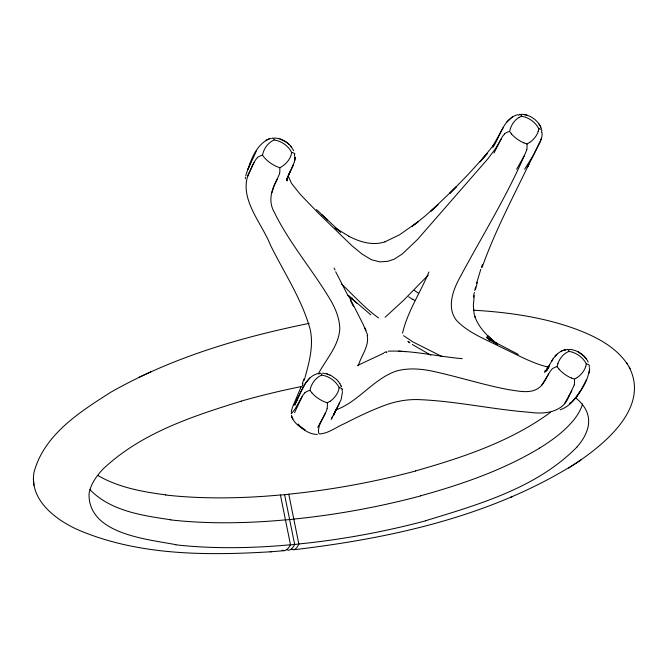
<?xml version="1.0" encoding="UTF-8"?>
<svg xmlns="http://www.w3.org/2000/svg" width="668" height="668" viewBox="0 0 668 668"><rect width="100%" height="100%" fill="white"/><g stroke="black" fill="none" stroke-linecap="round" stroke-linejoin="round"><path stroke-width="1" d="M295.064 157.364L295.064 156.897M287.106 180.034L287.257 178.055L287.04 180.936L287.115 179.124M295.056 157.79L295.064 157.322M271.484 551.71L270.223 551.81C205.811 555.642 138.184 555.601 77.855 529.749C55.661 519.762 29.325 500.015 33.976 472.443C43.963 434.584 80.143 411.672 111.255 391.974C172.336 357.296 240.622 337.29 309.109 323.379M295.031 158.216L295.047 157.748M294.989 158.642L295.022 158.174M245.315 178.757L245.465 177.262M589.635 367.876C588.408 380.626 580.601 392.734 571.841 401.769M291.724 152.479L290.029 149.69A24.633 24.482 -4.7 0 0 277.629 140.723L274.298 139.921L271.801 141.215A24.633 21.226 71.7 0 0 263.309 152.087L262.491 155.193L264.369 157.64A24.633 16.683 31.9 0 0 276.777 166.591L279.917 167.751L282.597 166.115A24.633 19.948 -10.1 0 0 291.073 155.21L291.724 152.479A9.068 3.256 -11.4 0 1 294.697 154.016M294.989 158.6L294.471 161.731M287.182 178.957L287.065 179.851L288.05 176.243M474.28 295.657L473.353 305.167L474.063 313.384L475.065 317.158L474.923 316.682C478.179 326.234 485.352 333.733 492.575 340.488L487.423 335.561L497.384 344.245M589.109 372.994L589.66 369.596M294.638 160.871L294.88 159.485L294.805 159.903M287.39 178.022L287.065 179.851L287.215 178.907M291.265 411.755L292.409 407.405L301.243 386.547M245.699 175.876C250.3 161.948 255.543 143.587 270.791 138.343M473.387 297.176L474.322 292.484M288.142 177.638L288.902 173.897L288.543 175.609M335.035 411.096L333.699 415.037L341.198 399.372L342.5 391.607M271.934 192.71L274.022 186.172L279.675 173.521M291.373 412.791L291.357 413.726L295.081 408.983L303.021 394.997L304.95 392.717M327.153 408.657L325.909 412.148L317.743 427.37M526.801 149.791C508.106 194.588 482.037 235.913 459.258 278.698C452.695 290.864 446.825 307.706 456.252 320.072C468.109 332.923 485.193 339.01 500.374 346.934C515.863 353.965 530.801 362.816 547.409 366.941M574.288 384.918L569.027 396.041M482.129 267.258C494.813 231.696 512.49 198.246 528.872 164.311L527.294 167.509L540.404 141.549L541.999 136.172L542.149 132.74M294.471 161.723L288.935 174.49M474.697 290.605L475.608 286.989M475.558 289.286L477.319 282.372M332.522 416.239L331.846 418.101M305.167 376.902C309.501 361.321 313.885 344.638 309.952 328.497C301.569 298.813 284.067 272.686 270.515 245.248C261.939 223.162 238.242 198.346 248.746 173.279C251.711 168.136 253.356 161.965 257.464 157.59M476.509 283.382L480.843 269.212M304.082 380.384L304.9 377.771M342.049 390.78L342.2 389.143M589.176 367.049L589.335 365.413A9.068 3.198 -11.1 0 0 586.195 363.926M538.199 131.479L538.867 128.707L537.155 125.951A24.633 24.474 -2.9 0 0 524.756 117L521.483 116.199L518.936 117.484M585.677 366.615L586.345 363.835L584.642 361.087A24.633 24.474 -2.9 0 0 572.234 352.128L568.961 351.335L566.414 352.612A24.633 21.226 71.7 0 0 557.922 363.484M302.128 386.288L302.98 383.791M510.469 128.365L509.617 131.462L511.504 133.909M557.955 363.501L557.095 366.649L558.982 369.037M481.436 267.384L482.438 264.536M247.711 176.369L252.036 166.599M302.295 383.741L304.007 378.981M294.555 412.682L302.145 396.608M295.239 404.324L301.109 391.415M294.897 405.217L295.456 403.773M541.397 138.835L533.056 155.719L524.639 169.229M256.245 151.202L248.037 169.238L249.381 165.831M249.715 164.979L250.725 162.407M294.371 156.128L294.722 154.007M541.497 132.398L541.848 130.277A9.068 3.256 -11.4 0 0 538.809 128.732M334.409 413.333L334.877 412.231L334.075 413.884L336.881 408.198M358.324 365.722C360.971 355.927 369.546 346.024 367.191 335.428M288.025 176.302L290.121 171.584M292.642 166.683L293.369 165.071M331.153 419.504L339.478 403.138M428.889 272.001C420.573 292.392 407.413 311.647 402.545 333.207M289.386 173.221L292.283 167.443M282.146 550.24C285.921 552.085 288.918 547.668 290.496 544.846L280.443 495.055L288.785 494.253L298.838 544.044C297.703 546.775 294.68 551.651 291.256 549.012M494.028 152.972L502.369 136.648L504.599 133.851M251.995 166.658L254.049 162.641M277.253 179.291C271.459 189.136 267.977 201.293 274.147 211.956C289.002 242.451 311.321 268.436 328.865 297.318C334.693 306.654 339.377 317.158 339.812 328.314C339.068 345.69 326.093 359.192 318.302 373.888M297.302 398.838C302.437 389.502 306.412 376.184 318.269 373.479M301.527 390.613L305.334 383.49L309.927 377.871M325.341 413.25C322.711 419.613 317.242 426.301 318.745 433.382L319.638 433.95C328.656 433.423 336.271 427.027 344.429 423.629C356.545 417.442 368.803 411.48 381.503 406.57C393.068 401.902 405.493 399.255 418.001 399.581C455.493 400.959 492.291 409.451 529.657 412.29C544.445 414.502 563.366 412.39 568.944 396.149M517.917 114.612C503.296 118.503 500.415 136.063 493.059 147.127M335.495 409.392L336.163 409.818C358.349 401.727 373.036 379.474 395.531 371.308C409.375 367.166 424.188 369.07 437.974 372.418C461.563 377.846 484.717 385.144 508.523 389.644C518.827 391.047 531.711 394.521 540.345 386.68C545.664 381.754 547.359 374.255 552.077 368.986A9.068 3.256 -11.4 0 1 557.062 366.607M298.554 396.383L293.903 404.875L295.573 402.153M503.38 127.471L492.341 146.885M524.38 155.56L516.656 169.213M571.866 390.696L564.493 403.672M501.184 138.911L495.38 148.897L487.874 158.809L417.517 239.478L402.353 253.932L394.287 259.134L387.69 261.347L379.8 261.889L371.358 259.702L362.165 254.141L351.952 245.774L319.037 213.81L300.241 194.355L291.482 183.291L288.133 175.717M586.604 379.407C580.534 391.323 573.728 404.992 560.227 409.776M548.662 374.047L541.656 385.227M557.421 353.865L553.421 358.248L546.265 370.331L547.994 368.235L545.505 371.032L548.136 368.46L547.075 369.279L547.802 368.719M295.732 401.744L297.085 399.264L295.373 402.395L296.659 400.675M295.031 402.996L296.751 399.915M549.689 364.837L547.459 368.686M294.73 403.539L296.442 400.508M294.454 404.006L296.166 401.042M551.551 361.296L552.92 359M551.576 361.254L552.035 360.478M548.904 366.273L545.756 371.132L546.808 369.629M576.016 397.761L580.317 390.997M518.619 115.355L519.646 114.345M493.477 145.273L479.991 161.84L487.281 153.498L467.792 174.841L449.522 193.561L456.678 186.405L430.91 211.121L437.966 204.675L424.764 216.315L411.956 226.502L418.41 221.542L399.573 234.76L385.01 241.783L385.453 241.641C373.203 246.058 360.019 242.075 348.955 236.338L349.539 236.622L335.269 227.963M295.423 402.386L297.227 399.89M271.751 138.719L272.511 138.076A9.068 2.346 84.5 0 1 274.306 139.829M319.229 373.846L319.997 373.212A9.068 2.346 84.5 0 1 321.792 374.965M547.459 368.928L544.595 372.243L546.825 370.239L545.956 370.682M576.927 447.076C536.788 487.924 478.856 504.474 425.633 520.706M506.478 122.386L512.44 116.908M428.221 275.174L403.113 300.767L385.11 317.283M555.743 355.51L556.778 354.457L555.108 356.161L556.469 354.775M566.623 349.815L567.124 349.473M557.722 353.597L560.26 351.794M550.432 412.398C510.544 441.64 462.657 457.488 415.571 470.907M569.553 403.464L571.082 402.336M293.953 549.739C391.74 538.149 491.79 516.222 576.108 463.166C605.367 443.527 649.764 407.188 629.206 367.2M529.732 142.376L527.002 144.012L523.912 142.852M330.075 401.243L327.353 402.879L324.264 401.719A24.633 16.75 31.8 0 1 311.789 392.801M577.21 377.512L574.53 379.157L571.39 377.988M568.61 468.076L581.36 459.684M539.677 448.069C502.87 470.255 461.847 484.375 420.606 495.806M560.602 351.593L561.02 351.368M357.447 365.521L383.582 353.255M560.986 351.385L561.412 351.168M561.379 351.184L561.813 350.976M151.335 371.6L138.936 377.362M265.981 140.23L269.12 138.802M561.78 351.001L563.441 350.333M510.41 497.426L512.657 496.458M384.117 352.57L386.304 351.735M547.05 370.147L545.739 370.623L546.641 370.314M563.408 350.349L565.328 349.815L563.825 350.216M241.165 401.184C192.275 416.289 141.057 433.115 103.131 468.961A183.282 65.865 -11.4 0 0 89.044 493.928C88.218 534.35 147.628 539.143 175.884 544.687M386.321 352.37L386.956 352.22M565.136 349.865L564.702 349.965L565.353 349.815M545.589 370.531L546.524 370.339M388.133 351.176C412.882 350.241 437.607 356.62 462.248 358.649M545.071 370.54L546.666 370.314M293.811 519.145L285.47 519.946M298.838 544.044L290.496 544.846M270.223 551.81L284.727 550.624M545.222 370.523L546.165 370.456M317.308 434.476C309.718 434.3 302.754 429.833 298.095 424.038M322.477 373.145L326.427 373.754M473.353 310.177C507.905 312.223 542.725 317.041 575.382 328.915C596.582 336.781 618.919 348.07 630.124 368.744M521.416 114.278C530.1 114.52 538.4 120.465 541.406 128.623M274.281 138.009C282.439 138.192 290.104 143.445 293.636 150.734M568.894 349.406C577.035 349.614 584.75 354.817 588.249 362.131M401.852 351.376L398.646 351.067M404.942 351.694L405.434 351.752M165.831 494.888C142.518 491.823 118.553 487.531 97.971 475.541M170.858 519.788C143.211 515.646 112.341 511.429 91.391 491.114A191.916 68.963 -11.4 0 1 89.988 489.427M523.562 114.445L527.01 115.188M545.764 366.406L549.121 367.158M326.435 373.754L331.562 375.834L336.455 379.416M526.952 143.996L527.002 144.012A9.068 2.346 84.5 0 1 526.768 149.69M327.303 402.862L327.353 402.879A9.068 2.271 84.5 0 1 327.086 408.449M327.303 374.005L327.738 374.147M279.884 138.919L286.405 142.184L289.202 144.547M305 429.591C298.955 426.902 293.068 422.009 291.44 415.329M329.892 374.99L330.318 375.191M441.899 356.487L412.974 341.966L403.564 335.653M518.351 354.424L490.078 339.736L497.635 343.97L488.467 338.509L496.199 343.502M430.877 355.217L412.29 344.463M577.87 351.677L583.815 355.952L586.429 359.033M378.556 317.91C364.937 308.24 353.723 295.54 341.632 284.1M486.63 337.49L493.769 341.841M414.36 290.371L418.343 293.135M286.447 549.488C290.037 552.094 293.319 547.317 294.663 544.462L284.601 494.662M497.059 344.062L491.798 340.521L496.057 343.494M334.952 227.771L340.68 232.188L316.49 209.577M408.707 341.999L409.876 342.843L407.806 341.348M370.824 314.82L348.02 295.289M300.984 427.186L304.391 429.992M576.092 398.253C583.423 403.948 589.193 412.766 588.625 422.335A183.282 65.865 -11.4 0 1 576.943 447.076M412.882 299.072L414.711 300.608M348.638 295.757L356.887 303.255M321.867 214.77L327.32 219.989M336.447 379.407L338.334 381.436M488.308 339.085L489.677 340.446M486.421 337.081L487.623 338.409M311.856 392.776L309.96 390.379L310.82 387.231A24.633 21.226 71.7 0 1 319.279 376.334L321.776 375.057L325.107 375.859A24.633 24.474 -2.9 0 1 337.507 384.826L339.219 387.565L338.551 390.346A24.633 19.998 -10 0 1 330.117 401.284M338.325 381.428L339.903 383.632M339.895 383.616L341.423 386.747M626.601 362.808L627.511 364.352M538.951 123.897L540.771 127.003M334.05 268.093L335.027 269.93M335.695 271.767L348.07 295.815M348.788 296.074L363.1 324.264L367.667 335.194M350.358 300.324L351.276 302.128M351.71 303.013L353.472 306.537M366.006 330.451L364.578 327.337M341.097 385.929L341.356 386.58M287.015 179.358L287.123 180.26M33.4 478.956L33.943 485.31M420.673 495.898A294.062 105.678 -11.4 0 1 293.853 519.061M425.7 520.798A294.062 105.678 -11.4 0 1 298.88 543.961M415.646 470.998A294.062 105.678 -11.4 0 1 288.826 494.161M582.521 403.956A183.282 65.865 -11.4 0 1 571.917 422.176L567.9 426.476A191.916 68.963 -11.4 0 1 539.644 448.061M285.512 519.863A294.062 105.678 -11.4 0 1 170.682 519.904M290.538 544.762A294.062 105.678 -11.4 0 1 175.709 544.804M280.485 494.963A294.062 105.678 -11.4 0 1 165.656 495.005M241.131 401.142A287.048 103.156 -11.4 0 1 301.544 386.521M257.355 157.581A9.068 3.34 -11.3 0 1 262.382 155.143M304.909 392.717A9.068 3.256 -11.4 0 1 309.927 390.337M279.792 167.701A9.068 2.271 84.5 0 1 279.6 173.313M339.06 387.665A9.068 3.198 -11.1 0 1 342.166 389.152M574.488 379.14A9.068 2.346 84.5 0 1 574.255 384.818M585.702 366.615A24.633 19.998 -10 0 1 577.252 377.554M571.382 378.046A24.633 16.75 31.8 0 1 558.916 369.07M567.132 349.523A9.068 2.405 84.9 0 1 568.936 351.084M519.654 114.387A9.068 2.405 84.9 0 1 521.449 115.948M538.224 131.479A24.633 19.998 -10 0 1 529.766 142.418M510.444 128.356A24.633 21.226 71.7 0 1 518.927 117.468M504.49 133.851A9.068 3.34 -11.3 0 1 509.517 131.412M523.896 142.91A24.633 16.75 31.8 0 1 511.438 133.934M408.682 296.826A31.454 28.073 36.6 0 1 412.557 299.481M350.625 299.406A31.454 29.359 30.7 0 1 352.512 298.153M290.672 146.175L291.532 147.277L290.672 146.175M292.726 418.853L291.958 417.108L292.726 418.853"/></g></svg>
